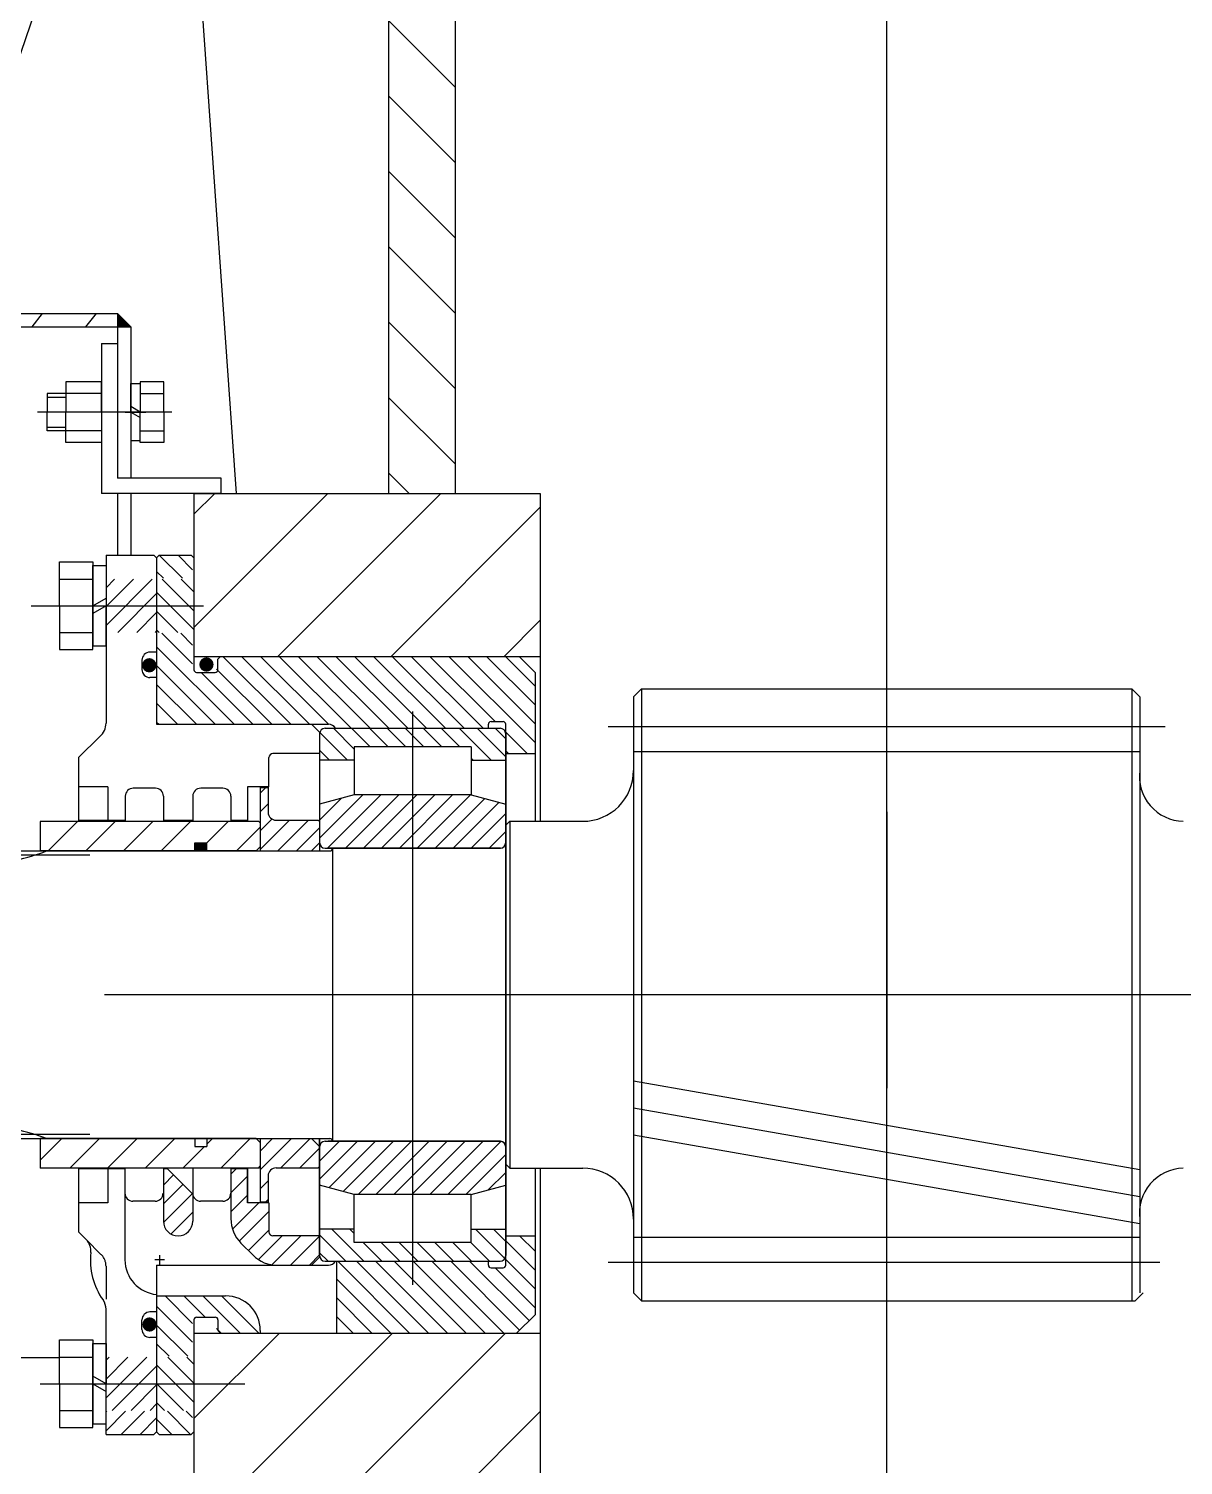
# Model space of a CAD drawing. Header units: millimetres. Extents: x 0 to 12600, y -338 to 8910.
# Drawn here: x 9375 to 9809, y 4650 to 5190 of the extents above; entities that cross this region are included whole.
import ezdxf

# ---------------------------------------------------------------- set-up
doc = ezdxf.new("R2010")
doc.units = ezdxf.units.MM
doc.header["$LTSCALE"] = 300
doc.linetypes.add('F', pattern=[0.75, 0.5, -0.25])
doc.linetypes.add('G', pattern=[2, 1.25, -0.25, 0.25, -0.25])
for name, color, linetype in [('01', 7, 'Continuous'), ('02', 1, 'Continuous'), ('04', 2, 'F'), ('05', 142, 'G')]:
    doc.layers.add(name, color=color, linetype=linetype)
pattern_1 = [(45, (7362.787, 3639.039), (-7.071068, 7.071068), [])]
pattern_2 = [(45, (7361.787, 3639.0386), (-3.535534, 3.535534), [])]
pattern_3 = [(135, (7361.787, 3639.0386), (-3.535534, -3.535534), [])]
pattern_4 = [(45, (-5160.5624, -5505.1087), (-3.5355339, 3.5355339), [])]
pattern_5 = [(135, (-5160.5624, -5505.1087), (-3.5355339, -3.5355339), [])]

# ---------------------------------------------------------------- blocks, each defined once
blk = doc.blocks.new('*U42')
at = {"layer": '01'}
for p, q in [((-15.1, 5), (-15.1, 0)), ((0, 5), (-15.1, 5)), ((-15.1, 0), (0, 0)), ((0, 0), (-2.89, 5)), ((0, 5), (2.89, 0)), ((0, 5), (15.1, 5)), ((15.1, 0), (0, 0)), ((15.1, 5), (15.1, 0))]:
    blk.add_line(p, q, dxfattribs=at)
at = {"layer": '05'}
blk.add_line((0, 7.1), (0, -2.1), dxfattribs=at)
blk = doc.blocks.new('*U109')
at = {"layer": '01'}
for p, q in [((-10.7, 3.6), (-10.7, 0)), ((0, 3.6), (-10.7, 3.6)), ((-10.7, 0), (0, 0)), ((0, 0), (-2.08, 3.6)), ((0, 3.6), (2.08, 0)), ((0, 3.6), (10.7, 3.6)), ((10.7, 0), (0, 0)), ((10.7, 3.6), (10.7, 0))]:
    blk.add_line(p, q, dxfattribs=at)
at = {"layer": '05'}
blk.add_line((0, 5.7), (0, -2.1), dxfattribs=at)
blk = doc.blocks.new('*U108')
at = {"layer": '01'}
for p, q in [((-13.3, 11.39), (0, 11.39)), ((-13.3, 0), (-13.3, 11.39)), ((0, 11.39), (0, 0)), ((-13.3, 7), (0, 7)), ((0, -11.39), (0, 0)), ((-13.3, 0), (-13.3, -11.39)), ((-13.3, -7), (0, -7)), ((-13.3, -11.39), (0, -11.39))]:
    blk.add_line(p, q, dxfattribs=at)
at = {"layer": '05'}
blk.add_line((-14.35, 0), (1.05, 0), dxfattribs=at)
blk = doc.blocks.new('S SDF')
for points in [[(17649.76, 12514.51), (17644.76, 12509.51), (17649.76, 12509.51)], [(18014.76, 12514.51), (18014.76, 12509.51), (18019.76, 12509.51)]]:
    blk.add_hatch(color=256).paths.add_polyline_path(points)
at = {"layer": '02', "linetype": 'Continuous'}
h = blk.add_hatch(dxfattribs=at)
h.set_pattern_fill('ANSI31', color=1, scale=5, angle=6.7532, style=0)
h.set_pattern_definition([(51.7532, (17325.14, 11648.358), (-12.46745, 9.82742), [])])
h.paths.add_polyline_path([(17644.76, 12407.51), (17649.76, 12407.51), (17649.76, 12509.51), (17644.76, 12509.51)])
h.paths.add_polyline_path([(17649.76, 12514.51), (17649.76, 12509.51), (18014.76, 12509.51), (18014.76, 12514.51)])
for p, q in [((17649.76, 12514.51), (17644.76, 12509.51)), ((17649.76, 12122.51), (17649.76, 12514.51)), ((17649.76, 12514.51), (18014.76, 12514.51)), ((18014.76, 12514.51), (18019.76, 12509.51)), ((18014.76, 12514.51), (18014.76, 12452.77)), ((17644.76, 12122.51), (17644.76, 12509.51)), ((17649.76, 12509.51), (17644.76, 12509.51)), ((18014.76, 12509.51), (18019.76, 12509.51)), ((18019.76, 12509.51), (18019.76, 12452.77)), ((18008.76, 12503.21), (18014.76, 12503.21)), ((18008.76, 12503.21), (18008.76, 12446.97)), ((18053.76, 12452.77), (18014.76, 12452.77)), ((18053.76, 12446.97), (18053.76, 12452.77)), ((18053.76, 12446.97), (18008.76, 12446.97)), ((18014.76, 12446.97), (18014.76, 12423.83)), ((18019.76, 12446.97), (18019.76, 12423.83)), ((17649.76, 12407.51), (17644.76, 12407.51)), ((17649.76, 12122.51), (17644.76, 12122.51)), ((17814.08, 12122.51), (17649.76, 12122.51)), ((17992.99, 12122.51), (17862.51, 12122.51))]:
    blk.add_line(p, q)
at = {"layer": '01', "color": 7, "linetype": 'Continuous'}
blk.add_line((17649.76, 12509.51), (18014.76, 12509.51), dxfattribs=at)
at = {"layer": '01'}
for p, q in [((18032.16, 12488.9), (18023.36, 12488.9)), ((18023.36, 12488.9), (18023.36, 12477.51)), ((18032.16, 12477.51), (18032.16, 12488.9)), ((17995.46, 12484.51), (17988.36, 12484.51)), ((17988.36, 12484.51), (17988.36, 12477.51)), ((18023.36, 12484.51), (18032.16, 12484.51)), ((17988.36, 12470.51), (17988.36, 12477.51)), ((18023.36, 12466.12), (18023.36, 12477.51)), ((18032.16, 12477.51), (18032.16, 12466.12)), ((17995.46, 12470.51), (17988.36, 12470.51)), ((18023.36, 12470.51), (18032.16, 12470.51)), ((18032.16, 12466.12), (18023.36, 12466.12))]:
    blk.add_line(p, q, dxfattribs=at)
at = {"layer": '02'}
for p, q in [((17988.36, 12483.11), (17995.46, 12483.11)), ((17988.36, 12471.91), (17995.46, 12471.91))]:
    blk.add_line(p, q, dxfattribs=at)
at = {"layer": '05'}
blk.add_line((18035.23, 12477.51), (17984.81, 12477.51), dxfattribs=at)
at = {"xscale": -1}
blk.add_blockref('*U108', (17995.46, 12477.51), dxfattribs=at)
at = {"xscale": -1, "rotation": 90}
blk.add_blockref('*U109', (18023.36, 12477.51), dxfattribs=at)

msp = doc.modelspace()

# ---------------------------------------------------------------- hatches: boundary and pattern name
at = {"layer": '02', "ltscale": 2}
h = msp.add_hatch(dxfattribs=at)
h.set_pattern_fill('_USER', color=256, scale=20, angle=135, style=0, pattern_type=0)
h.set_pattern_definition([(135, (6059.16, 186.667), (-14.142136, -14.142136), [])])
h.paths.add_polyline_path([(9510.26, 5015.09), (9535.26, 5015.09), (9535.26, 5284.95), (9535.26, 5318.95), (9510.26, 5318.95), (9510.26, 5284.95)])
h.paths.add_polyline_path([(9855.26, 5318.95), (9830.26, 5318.95), (9830.26, 5284.95), (9830.26, 5015.09), (9855.26, 5015.09)])
h = msp.add_hatch(dxfattribs=at)
h.set_pattern_fill('_USER', color=256, scale=30, angle=45, style=0, pattern_type=0)
h.set_pattern_definition([(45, (6059.16, 186.667), (-21.2132, 21.2132), [])])
h.paths.add_polyline_path([(9567.26, 4953.95), (9567.26, 5015.09), (9437.26, 5015.09), (9437.26, 4953.95)])
h.paths.add_polyline_path([(9567.26, 4638.81), (9567.26, 4699.95), (9437.26, 4699.95), (9437.26, 4638.81)])
h.paths.add_polyline_path([(9827.26, 5015.09), (9827.26, 4953.95), (9957.26, 4953.95), (9957.26, 5015.09)])
h.paths.add_polyline_path([(9827.26, 4699.95), (9827.26, 4638.81), (9957.26, 4638.81), (9957.26, 4699.95)])
h = msp.add_hatch(dxfattribs=at)
h.set_pattern_fill('_USER', color=256, scale=5, angle=135, style=0, pattern_type=0)
h.set_pattern_definition(pattern_3)
h.paths.add_polyline_path([(9565.26, 4947.95), (9559.26, 4953.95), (9446.76, 4953.95), (9445.76, 4952.95), (9445.76, 4948.95, -0.414214), (9444.76, 4947.95), (9437.76, 4947.95, -0.414214), (9436.76, 4948.95), (9436.76, 4962.65), (9423.26, 4962.65), (9423.26, 4946.01), (9423.26, 4929), (9423.26, 4928.45), (9487.76, 4928.45, -0.267949), (9490.36, 4926.95), (9547.76, 4926.95), (9547.76, 4928.45, -0.414214), (9548.76, 4929.45), (9553.26, 4929.45, -0.414214), (9554.26, 4928.45), (9554.26, 4917.45), (9565.26, 4917.45)])
h.paths.add_polyline_path([(9436.76, 4990.95), (9435.76, 4991.95), (9424.26, 4991.95), (9423.26, 4990.95), (9423.26, 4983.25), (9436.76, 4983.25)])
h.paths.add_polyline_path([(9508.16, 4956.99), (9530.5, 4956.99), (9530.5, 4943.87), (9508.16, 4943.87)], flags=25)
h = msp.add_hatch(dxfattribs=at)
h.set_pattern_fill('_USER', color=256, scale=5, angle=45, style=0, pattern_type=0)
h.set_pattern_definition(pattern_4)
h.paths.add_polyline_path([(9423.26, 4972.95), (9423.26, 4982.95), (9404.26, 4982.95), (9404.26, 4962.95), (9423.26, 4962.95)])
h = msp.add_hatch(dxfattribs=at)
h.set_pattern_fill('_USER', color=256, scale=5, angle=135, style=0, pattern_type=0)
h.set_pattern_definition(pattern_5)
h.paths.add_polyline_path([(9437.26, 4982.95), (9423.26, 4982.95), (9423.26, 4972.95), (9423.26, 4962.95), (9437.26, 4962.95)])
at = {"layer": '02', "linetype": 'Continuous', "ltscale": 2}
for points in [[(9417.82, 4950.61, 1), (9423.2, 4950.61, 1)], [(9439.26, 4950.9, 1), (9444.65, 4950.9, 1)], [(9417.9, 4703.2, 1), (9423.28, 4703.2, 1)]]:
    msp.add_hatch(color=1, dxfattribs=at).paths.add_polyline_path(points)
at = {"layer": '02', "ltscale": 2}
h = msp.add_hatch(dxfattribs=at)
h.set_pattern_fill('ANSI31', color=256, scale=1.5, angle=90, style=0)
h.set_pattern_definition([(135, (9127.113, 4164.6883), (-3.367596, -3.367596), [])])
h.paths.add_polyline_path([(9497.41, 4919.95), (9541.26, 4919.95), (9541.26, 4914.95), (9554.26, 4914.95), (9554.26, 4924.85, 0.414214), (9552.16, 4926.95), (9486.51, 4926.95, 0.414181), (9484.41, 4924.85), (9484.41, 4914.95), (9497.41, 4914.95)])
h.paths.add_polyline_path([(9541.26, 4733.95), (9497.41, 4733.95), (9497.41, 4738.95), (9484.41, 4738.95), (9484.41, 4729.05, 0.414181), (9486.51, 4726.95), (9552.16, 4726.95, 0.414214), (9554.26, 4729.05), (9554.26, 4738.95), (9541.26, 4738.95)])
at = {"layer": '02', "linetype": 'Continuous', "ltscale": 2}
h = msp.add_hatch(dxfattribs=at)
h.set_pattern_fill('_USER', color=1, scale=5, angle=45, style=0, pattern_type=0)
h.set_pattern_definition([(45, (9374.7284, 4631.399), (-3.53553, 3.53553), [])])
h.paths.add_polyline_path([(9468.11, 4892.45, -0.414214), (9465.11, 4895.45), (9465.11, 4904.7), (9462.11, 4904.7), (9462.11, 4880.95), (9481.41, 4880.95), (9484.41, 4883.95), (9484.41, 4891.95), (9483.91, 4892.45)])
h.paths.add_polyline_path([(9483.91, 4761.95), (9484.41, 4762.45), (9484.41, 4769.95), (9481.41, 4772.95), (9462.11, 4772.95), (9462.11, 4749.2), (9465.11, 4749.2), (9465.11, 4758.95, -0.414214), (9468.11, 4761.95)])
at = {"layer": '02', "ltscale": 2}
h = msp.add_hatch(dxfattribs=at)
h.set_pattern_fill('ANSI31', color=256, scale=1.5, style=0)
h.set_pattern_definition([(45, (9127.113, 4164.6883), (-3.367596, 3.367596), [])])
h.paths.add_polyline_path([(9552.16, 4881.95, 0.414214), (9554.26, 4884.05), (9554.26, 4898.47), (9541.26, 4901.95), (9497.41, 4901.95), (9484.41, 4898.47), (9484.41, 4884.05, 0.414181), (9486.51, 4881.95)])
h.paths.add_polyline_path([(9486.51, 4771.95, 0.414181), (9484.41, 4769.85), (9484.41, 4755.43), (9497.41, 4751.95), (9541.26, 4751.95), (9554.26, 4755.43), (9554.26, 4769.85, 0.414214), (9552.16, 4771.95)])
h = msp.add_hatch(dxfattribs=at)
h.set_pattern_fill('_USER', color=256, scale=10, angle=45, style=0, pattern_type=0)
h.set_pattern_definition(pattern_1)
h.paths.add_polyline_path([(9462.11, 4891.53), (9461.61, 4892.03), (9449.91, 4892.03), (9379.51, 4892.03), (9379.51, 4880.95), (9389.11, 4880.95), (9437.61, 4880.95), (9437.61, 4883.95), (9442.11, 4883.95), (9442.11, 4880.95), (9460.61, 4880.95), (9462.11, 4882.45)])
h.paths.add_polyline_path([(9427.56, 4883.45), (9432.3, 4883.45), (9432.3, 4889.6), (9427.56, 4889.6)], flags=24)
msp.add_hatch(color=256, dxfattribs=at).paths.add_polyline_path([(9442.11, 4880.95), (9442.11, 4883.95), (9437.61, 4883.95), (9437.61, 4880.95)])
h = msp.add_hatch(dxfattribs=at)
h.set_pattern_fill('_USER', color=256, scale=10, angle=45, style=0, pattern_type=0)
h.set_pattern_definition(pattern_1)
h.paths.add_polyline_path([(9438.89, 4769.95), (9437.61, 4769.95), (9437.61, 4772.95), (9379.51, 4772.95), (9379.51, 4761.88), (9431.48, 4761.88)])
h.paths.add_polyline_path([(9462.11, 4771.45), (9460.61, 4772.95), (9442.11, 4772.95), (9442.11, 4769.95), (9438.89, 4769.95), (9431.48, 4761.88), (9461.61, 4761.88), (9462.11, 4762.38)])
h.paths.add_polyline_path([(9438.06, 4768.62), (9442.8, 4768.62), (9442.8, 4774.77), (9438.06, 4774.77)], flags=9)
h = msp.add_hatch(dxfattribs=at)
h.set_pattern_fill('_USER', color=256, scale=5, angle=45, style=0, pattern_type=0)
h.set_pattern_definition(pattern_2)
h.paths.add_polyline_path([(9427.31, 4761.6), (9425.81, 4761.6), (9425.81, 4741.95, 0.41428), (9431.31, 4736.45, 0.41428), (9436.81, 4741.95), (9436.81, 4752.03, -0.006419), (9436.8, 4752.1)])
at = {"layer": '02', "linetype": 'Continuous', "ltscale": 2}
h = msp.add_hatch(dxfattribs=at)
h.set_pattern_fill('_USER', color=1, scale=5, angle=45, style=0, pattern_type=0)
h.set_pattern_definition(pattern_2)
h.paths.add_polyline_path([(9466.91, 4736.45, -0.414214), (9465.41, 4737.95), (9465.41, 4748.9), (9457.41, 4748.9), (9457.41, 4761.6), (9451.11, 4761.6), (9451.11, 4742.93, 0.198912), (9454.92, 4733.74), (9459.45, 4729.21, 0.176388), (9467.51, 4725.45), (9481.46, 4725.45), (9484.41, 4728.4), (9484.41, 4729.05, -0.000056), (9484.41, 4729.05), (9484.41, 4736.45)])
at = {"layer": '02', "ltscale": 2}
h = msp.add_hatch(dxfattribs=at)
h.set_pattern_fill('_USER', color=256, scale=5, angle=135, style=0, pattern_type=0)
h.set_pattern_definition(pattern_3)
h.paths.add_polyline_path([(9558.36, 4699.95), (9565.26, 4706.85), (9565.26, 4736.45), (9554.26, 4736.45), (9554.26, 4725.45, -0.414214), (9553.26, 4724.45), (9548.76, 4724.45, -0.414214), (9547.76, 4725.45), (9547.76, 4726.95), (9490.76, 4726.95), (9490.76, 4699.95)])
h.paths.add_polyline_path([(9436.76, 4704.95, -0.414214), (9437.76, 4705.95), (9444.76, 4705.95, -0.414214), (9445.76, 4704.95), (9445.76, 4700.95), (9446.76, 4699.95), (9462.16, 4699.95), (9462.16, 4700.95, 0.414214), (9449.16, 4713.95), (9423.26, 4713.95), (9423.26, 4707.89), (9423.26, 4691.25), (9436.76, 4691.25)])
h.paths.add_polyline_path([(9435.76, 4661.95), (9436.76, 4662.95), (9436.76, 4670.65), (9423.26, 4670.65), (9423.26, 4662.95), (9424.26, 4661.95)])
h = msp.add_hatch(dxfattribs=at)
h.set_pattern_fill('_USER', color=256, scale=5, angle=45, style=0, pattern_type=0)
h.set_pattern_definition(pattern_4)
h.paths.add_polyline_path([(9423.26, 4680.95), (9423.26, 4670.95), (9404.26, 4670.95), (9404.26, 4690.95), (9423.26, 4690.95)])
h = msp.add_hatch(dxfattribs=at)
h.set_pattern_fill('_USER', color=256, scale=5, angle=135, style=0, pattern_type=0)
h.set_pattern_definition(pattern_5)
h.paths.add_polyline_path([(9437.26, 4670.95), (9423.26, 4670.95), (9423.26, 4680.95), (9423.26, 4690.95), (9437.26, 4690.95)])
h = msp.add_hatch(dxfattribs=at)
h.set_pattern_fill('_USER', color=256, scale=5, angle=45, style=0, pattern_type=0)
h.set_pattern_definition(pattern_2)
h.paths.add_polyline_path([(9404.26, 4670.65), (9404.26, 4665.85), (9404.26, 4661.95), (9422.26, 4661.95), (9423.26, 4662.95), (9423.26, 4670.65)])

# ---------------------------------------------------------------- linework, layer by layer
at = {"ltscale": 2}
for p, q in [((9510.26, 5284.95), (9510.26, 5015.09)), ((9535.26, 5284.95), (9535.26, 5015.09)), ((9437.26, 5015.09), (9567.26, 5015.09)), ((9605.26, 4941.8), (9602.26, 4938.8)), ((9602.26, 4938.8), (9602.26, 4715.11)), ((9605.26, 4941.8), (9605.26, 4712.11)), ((9605.26, 4941.8), (9789.26, 4941.8)), ((9789.26, 4941.8), (9789.26, 4712.11)), ((9789.26, 4941.8), (9792.26, 4938.8)), ((9792.26, 4938.8), (9792.26, 4715.11)), ((9486.51, 4926.95), (9552.16, 4926.95)), ((9541.26, 4919.95), (9497.41, 4919.95)), ((9497.41, 4919.95), (9497.41, 4901.95)), ((9541.26, 4919.95), (9541.26, 4901.95)), ((9497.41, 4914.95), (9484.41, 4914.95)), ((9541.26, 4914.95), (9554.26, 4914.95)), ((9497.41, 4901.95), (9484.41, 4898.47)), ((9541.26, 4901.95), (9497.41, 4901.95)), ((9541.26, 4901.95), (9554.26, 4898.47)), ((9379.51, 4892.03), (9379.51, 4880.93)), ((9555.76, 4892.04), (9583.16, 4892.04)), ((9259.81, 4880.93), (9488.26, 4880.93)), ((9389.11, 4880.95), (9379.51, 4880.95)), ((9486.51, 4881.95), (9552.16, 4881.95)), ((9489.26, 4881.98), (9489.26, 4771.92)), ((9259.81, 4772.98), (9488.26, 4772.98)), ((9379.51, 4772.98), (9379.51, 4772.95)), ((9379.51, 4772.95), (9379.51, 4761.88)), ((9486.51, 4771.95), (9552.16, 4771.95)), ((9496.04, 4771.95), (9552.16, 4771.95)), ((9555.76, 4761.86), (9583.16, 4761.86)), ((9497.41, 4751.95), (9484.41, 4755.43)), ((9497.41, 4733.95), (9497.41, 4751.95)), ((9541.26, 4751.95), (9497.41, 4751.95)), ((9541.26, 4751.95), (9554.26, 4755.43)), ((9541.26, 4733.95), (9541.26, 4751.95)), ((9497.41, 4738.95), (9484.41, 4738.95)), ((9541.26, 4733.95), (9497.41, 4733.95)), ((9541.26, 4738.95), (9554.26, 4738.95)), ((9486.51, 4726.95), (9552.16, 4726.95)), ((9605.26, 4712.11), (9602.26, 4715.11)), ((9793.46, 4715.11), (9790.46, 4712.11)), ((9605.26, 4712.11), (9790.46, 4712.11))]:
    msp.add_line(p, q, dxfattribs=at)
for centre, radius, start, end in [((9486.51, 4924.85), 2.1, 90, 180), ((9552.16, 4924.85), 2.1, 0, 90), ((9583.16, 4911.14), 19.1, 270, 0), ((9808.99, 4908.92), 16.88, 172.4256, 268.5076), ((9486.51, 4884.05), 2.1, 180, 270), ((9488.26, 4881.93), 1, 270, 0), ((9486.51, 4769.85), 2.1, 90, 180), ((9488.26, 4771.98), 1, 0, 90), ((9583.16, 4742.76), 19.1, 0, 90), ((9808.99, 4744.99), 16.88, 91.4924, 187.5744), ((9486.51, 4729.05), 2.1, 180, 270), ((9552.16, 4729.05), 2.1, 270, 0)]:
    msp.add_arc(centre, radius, start, end, dxfattribs=at)
at = {"layer": '01', "color": 7, "linetype": 'Continuous', "ltscale": 2}
for p, q in [((9453.26, 5015.09), (9434.26, 5284.95)), ((9437.26, 5015.09), (9437.26, 4953.95)), ((9567.26, 5015.09), (9567.26, 4892.04)), ((9423.26, 4955.54), (9420.76, 4955.54)), ((9417.76, 4952.54), (9417.76, 4949.01)), ((9437.26, 4953.95), (9567.26, 4953.95)), ((9437.26, 4953.95), (9559.26, 4953.95)), ((9423.26, 4946.01), (9420.76, 4946.01)), ((9438.26, 4947.95), (9445.26, 4947.95)), ((9423.26, 4928.45), (9487.76, 4928.45)), ((9484.41, 4925.5), (9481.41, 4928.5)), ((9547.76, 4926.95), (9547.76, 4928.45)), ((9548.76, 4929.45), (9553.26, 4929.45)), ((9554.26, 4725.45), (9554.26, 4928.45)), ((9401.9, 4923.93), (9393.92, 4915.95)), ((9484.41, 4924.85), (9484.41, 4880.93)), ((9490.36, 4926.95), (9547.76, 4926.95)), ((9493.93, 4926.95), (9547.76, 4926.95)), ((9493.93, 4926.95), (9547.76, 4926.95)), ((9554.26, 4917.45), (9565.26, 4917.45)), ((9404.92, 4905), (9393.92, 4905)), ((9422.81, 4904.45), (9414.51, 4904.45)), ((9448.11, 4904.45), (9439.81, 4904.45)), ((9465.41, 4905), (9457.41, 4905)), ((9449.91, 4892.03), (9379.51, 4892.03)), ((9411.51, 4892.3), (9393.92, 4892.3)), ((9436.81, 4892.3), (9425.81, 4892.3)), ((9461.61, 4892.03), (9449.91, 4892.03)), ((9457.41, 4892.3), (9451.11, 4892.3)), ((9468.11, 4892.45), (9483.91, 4892.45)), ((9554.26, 4894.19), (9554.26, 4764.71)), ((9460.61, 4880.95), (9389.11, 4880.95)), ((9462.11, 4880.95), (9481.41, 4880.95)), ((9481.41, 4880.95), (9484.41, 4883.95)), ((9552.26, 4881.95), (9487.58, 4881.95)), ((9460.61, 4772.95), (9379.51, 4772.95)), ((9462.11, 4772.95), (9481.41, 4772.95)), ((9481.41, 4772.95), (9484.41, 4769.95)), ((9484.41, 4729.05), (9484.41, 4772.98)), ((9552.26, 4771.95), (9487.58, 4771.95)), ((9552.26, 4771.95), (9497.11, 4771.95)), ((9461.61, 4761.88), (9379.51, 4761.88)), ((9411.38, 4761.6), (9393.92, 4761.6)), ((9427.31, 4761.6), (9425.81, 4761.6)), ((9457.42, 4761.6), (9451.07, 4761.6)), ((9468.11, 4761.95), (9483.91, 4761.95)), ((9567.26, 4761.86), (9567.26, 4638.81)), ((9404.92, 4748.9), (9393.92, 4748.9)), ((9422.67, 4749.45), (9414.38, 4749.45)), ((9448.07, 4749.45), (9439.78, 4749.45)), ((9465.36, 4748.9), (9457.42, 4748.9)), ((9396.82, 4735.05), (9393.92, 4737.95)), ((9554.26, 4736.45), (9565.26, 4736.45)), ((9423.26, 4725.45), (9487.76, 4725.45)), ((9484.41, 4728.4), (9481.41, 4725.4)), ((9490.76, 4726.95), (9547.76, 4726.95)), ((9493.93, 4726.95), (9547.76, 4726.95)), ((9493.93, 4726.95), (9547.76, 4726.95)), ((9547.76, 4725.45), (9547.76, 4726.95)), ((9548.76, 4724.45), (9553.26, 4724.45)), ((9423.26, 4713.95), (9449.16, 4713.95)), ((9423.26, 4707.89), (9420.76, 4707.89)), ((9417.76, 4701.36), (9417.76, 4704.89)), ((9438.26, 4705.95), (9445.26, 4705.95)), ((9423.26, 4698.36), (9420.76, 4698.36)), ((9437.26, 4699.95), (9567.26, 4699.95)), ((9437.26, 4699.95), (9558.36, 4699.95)), ((9437.26, 4699.95), (9437.26, 4638.81))]:
    msp.add_line(p, q, dxfattribs=at)
at = {"layer": '01', "ltscale": 2}
for p, q in [((9386.76, 4989.43), (9399.26, 4989.43)), ((9386.76, 4972.95), (9386.76, 4989.43)), ((9399.26, 4989.43), (9399.26, 4972.95)), ((9404.26, 4991.95), (9422.26, 4991.95)), ((9404.26, 4991.95), (9404.26, 4928.87)), ((9423.26, 4990.95), (9422.26, 4991.95)), ((9423.26, 4990.95), (9424.26, 4991.95)), ((9423.26, 4990.95), (9423.26, 4982.95)), ((9423.26, 4990.95), (9423.26, 4972.95)), ((9424.26, 4991.95), (9436.26, 4991.95)), ((9436.26, 4991.95), (9437.26, 4990.95)), ((9437.26, 4990.95), (9437.26, 4982.95)), ((9386.76, 4982.95), (9399.26, 4982.95)), ((9386.76, 4972.95), (9386.76, 4956.48)), ((9399.26, 4956.48), (9399.26, 4972.95)), ((9423.26, 4972.95), (9423.26, 4946.01)), ((9386.76, 4962.95), (9399.26, 4962.95)), ((9423.26, 4962.95), (9423.26, 4928.45)), ((9437.26, 4962.95), (9437.26, 4948.95)), ((9386.76, 4956.48), (9399.26, 4956.48)), ((9446.26, 4952.95), (9447.26, 4953.95)), ((9446.26, 4948.95), (9446.26, 4952.95)), ((9565.26, 4947.95), (9559.26, 4953.95)), ((9423.26, 4946.01), (9423.26, 4929)), ((9565.26, 4947.95), (9565.26, 4892.04)), ((9484.41, 4925.5), (9484.41, 4880.93)), ((9554.26, 4924.85), (9554.26, 4884.05)), ((9484.41, 4917.45), (9466.91, 4917.45)), ((9393.92, 4915.95), (9393.92, 4892.03)), ((9465.41, 4905), (9465.41, 4915.95)), ((9404.92, 4905), (9404.92, 4892.3)), ((9411.51, 4901.45), (9411.51, 4892.03)), ((9425.81, 4901.45), (9425.81, 4892.3)), ((9436.81, 4901.45), (9436.81, 4892.3)), ((9451.11, 4901.45), (9451.11, 4892.03)), ((9457.41, 4905), (9457.41, 4892.03)), ((9462.11, 4904.7), (9462.11, 4880.93)), ((9462.11, 4904.7), (9465.11, 4904.7)), ((9465.11, 4904.7), (9465.11, 4895.45)), ((9462.11, 4891.53), (9461.61, 4892.03)), ((9484.41, 4891.95), (9483.91, 4892.45)), ((9484.41, 4891.95), (9484.41, 4880.93)), ((9555.76, 4892.04), (9554.26, 4890.54)), ((9554.26, 4890.54), (9554.26, 4763.36)), ((9555.76, 4892.04), (9555.76, 4761.86)), ((9437.61, 4883.95), (9442.11, 4883.95)), ((9437.61, 4880.95), (9437.61, 4883.95)), ((9442.11, 4880.93), (9442.11, 4883.95)), ((9462.11, 4882.45), (9460.61, 4880.95)), ((9437.61, 4772.95), (9437.61, 4769.95)), ((9442.11, 4772.98), (9442.11, 4769.95)), ((9462.11, 4771.45), (9460.61, 4772.95)), ((9462.11, 4772.98), (9462.11, 4749.2)), ((9484.41, 4772.98), (9484.41, 4728.4)), ((9484.41, 4772.98), (9484.41, 4762.45)), ((9437.61, 4769.95), (9442.11, 4769.95)), ((9554.26, 4769.85), (9554.26, 4729.05)), ((9393.92, 4761.88), (9393.92, 4737.95)), ((9404.92, 4761.6), (9404.92, 4748.9)), ((9411.38, 4761.88), (9411.38, 4752.45)), ((9425.81, 4761.88), (9425.81, 4741.95)), ((9427.31, 4761.6), (9436.81, 4752.09)), ((9436.81, 4761.88), (9436.81, 4741.95)), ((9451.11, 4761.88), (9451.11, 4742.93)), ((9457.41, 4748.9), (9457.41, 4761.88)), ((9457.41, 4761.88), (9457.41, 4748.9)), ((9461.61, 4761.88), (9462.11, 4762.38)), ((9484.41, 4762.45), (9483.91, 4761.95)), ((9555.76, 4761.86), (9554.26, 4763.36)), ((9565.26, 4761.86), (9565.26, 4706.85)), ((9465.11, 4758.95), (9465.11, 4749.2)), ((9411.38, 4752.45), (9411.38, 4727.04)), ((9462.11, 4749.2), (9465.11, 4749.2)), ((9465.41, 4748.9), (9465.41, 4737.95)), ((9431.31, 4736.45), (9431.31, 4736.45)), ((9484.41, 4736.45), (9466.91, 4736.45)), ((9459.45, 4729.21), (9454.92, 4733.74)), ((9423.26, 4725.45), (9423.26, 4690.95)), ((9423.26, 4724.9), (9423.26, 4707.89)), ((9490.76, 4726.95), (9490.76, 4699.95)), ((9404.26, 4661.95), (9404.26, 4708.92)), ((9423.26, 4707.89), (9423.26, 4690.95)), ((9437.26, 4704.95), (9437.26, 4690.95)), ((9446.26, 4704.95), (9446.26, 4700.95)), ((9558.36, 4699.95), (9565.26, 4706.85)), ((9386.76, 4697.43), (9399.26, 4697.43)), ((9386.76, 4680.95), (9386.76, 4697.43)), ((9399.26, 4697.43), (9399.26, 4680.95)), ((9446.26, 4700.95), (9447.26, 4699.95)), ((9462.16, 4700.95), (9462.16, 4699.95)), ((9386.76, 4690.95), (9399.26, 4690.95)), ((9423.26, 4690.95), (9423.26, 4662.95)), ((9386.76, 4680.95), (9386.76, 4664.48)), ((9399.26, 4664.48), (9399.26, 4680.95)), ((9386.76, 4670.95), (9399.26, 4670.95)), ((9423.26, 4670.95), (9423.26, 4662.95)), ((9437.26, 4670.95), (9437.26, 4662.95)), ((9386.76, 4664.48), (9399.26, 4664.48)), ((9404.26, 4661.95), (9422.26, 4661.95)), ((9423.26, 4662.95), (9422.26, 4661.95)), ((9424.26, 4661.95), (9423.26, 4662.95)), ((9424.26, 4661.95), (9436.26, 4661.95)), ((9436.26, 4661.95), (9437.26, 4662.95))]:
    msp.add_line(p, q, dxfattribs=at)
at = {"layer": '01', "color": 7, "linetype": 'Continuous', "ltscale": 2}
for centre, radius, start, end in [((9420.76, 4952.54), 3, 90, 180), ((9420.76, 4949.01), 3, 180, 270), ((9548.76, 4928.45), 1, 90, 180), ((9553.26, 4928.45), 1, 0, 90), ((9552.16, 4884.05), 2.1, 270, 0), ((9552.26, 4883.95), 2, 270, 0), ((9552.16, 4769.85), 2.1, 0, 90), ((9552.26, 4769.95), 2, 0, 90), ((9552.26, 4769.95), 2, 0, 90), ((9548.76, 4725.45), 1, 180, 270), ((9553.26, 4725.45), 1, 270, 0), ((9420.76, 4704.89), 3, 90, 180), ((9420.76, 4701.36), 3, 180, 270)]:
    msp.add_arc(centre, radius, start, end, dxfattribs=at)
at = {"layer": '01', "ltscale": 2}
for centre, radius, start, end in [((9438.26, 4948.95), 1, 180, 270), ((9445.26, 4948.95), 1, 270, 0), ((9397.91, 4928.87), 6.35, 308.9511, 0), ((9487.76, 4925.45), 3, 30, 90), ((9466.91, 4915.95), 1.5, 90, 180), ((9414.51, 4901.45), 3, 90, 180), ((9422.81, 4901.45), 3, 0, 90), ((9439.81, 4901.45), 3, 90, 180), ((9448.11, 4901.45), 3, 0, 90), ((9468.11, 4895.45), 3, 180, 270), ((9468.11, 4758.95), 3, 90, 180), ((9414.38, 4752.45), 3, 180, 270), ((9422.67, 4752.45), 3, 270, 0), ((9439.78, 4752.45), 3, 180, 270), ((9448.07, 4752.45), 3, 270, 0), ((9431.31, 4741.95), 5.5, 180, 270), ((9431.31, 4741.95), 5.5, 270, 0), ((9464.11, 4742.93), 13, 180, 225), ((9392.57, 4730.82), 6, 353.8678, 45), ((9466.91, 4737.95), 1.5, 180, 270), ((9424.38, 4727.4), 26, 173.8678, 215.2734), ((9468.64, 4738.4), 13, 225, 270), ((9424.38, 4727.4), 13, 180, 265.0355), ((9487.76, 4728.45), 3, 270, 330), ((9398.26, 4708.92), 6, 0, 35.2734), ((9449.16, 4700.95), 13, 0, 90), ((9438.26, 4704.95), 1, 90, 180), ((9445.26, 4704.95), 1, 0, 90)]:
    msp.add_arc(centre, radius, start, end, dxfattribs=at)
at = {"layer": '02', "ltscale": 2}
msp.add_line((9337.07, 5077.63), (9954.03, 6878.41), dxfattribs=at)
at = {"layer": '02', "color": 1, "linetype": 'Continuous', "ltscale": 2}
for p, q in [((9792.26, 4761.26), (9602.26, 4794.52)), ((9792.26, 4751.11), (9602.26, 4784.37)), ((9792.26, 4740.96), (9602.26, 4774.22))]:
    msp.add_line(p, q, dxfattribs=at)
at = {"layer": '04', "color": 2, "linetype": 'F', "ltscale": 2}
for p, q in [((9792.26, 4918.07), (9602.26, 4918.07)), ((9402.35, 4729.52), (9396.82, 4735.05)), ((9792.26, 4735.83), (9602.26, 4735.83)), ((9404.26, 4725.03), (9404.26, 4712.65))]:
    msp.add_line(p, q, dxfattribs=at)
for centre, radius, start, end in [((9358.81, 4938.52), 62.04, 270.0004, 291.8205), ((9358.81, 4715.38), 62.04, 68.1795, 89.9996), ((9397.91, 4725.03), 6.35, 0, 45)]:
    msp.add_arc(centre, radius, start, end, dxfattribs=at)
at = {"layer": '05', "ltscale": 2}
for p, q in [((9697.26, 4799.59), (9697.26, 5963.36)), ((9376.19, 4972.95), (9440.87, 4972.95)), ((9519.33, 4933.22), (9519.33, 4718.12)), ((9379.49, 4680.95), (9456.4, 4680.95))]:
    msp.add_line(p, q, dxfattribs=at)
at = {"layer": '05', "color": 142, "linetype": 'G', "ltscale": 2}
msp.add_line((9697.26, 4175.59), (9697.26, 5424.23), dxfattribs=at)
at = {"layer": '05', "color": 4, "linetype": 'G', "ltscale": 2}
for p, q in [((9801.79, 4927.47), (9592.69, 4927.47)), ((9697.26, 4895.58), (9697.26, 4791.91)), ((9398.2, 4879.34), (9252.09, 4879.34)), ((10153.73, 4826.95), (7307.28, 4826.95)), ((9398.2, 4774.56), (9252.09, 4774.56)), ((9424.38, 4729.17), (9424.38, 4725.63)), ((9426.15, 4727.4), (9422.61, 4727.4)), ((9799.79, 4726.43), (9592.69, 4726.43))]:
    msp.add_line(p, q, dxfattribs=at)

# ---------------------------------------------------------------- block references
at = {"layer": '01', "color": 7, "linetype": 'Continuous', "ltscale": 2}
msp.add_blockref('S SDF', (-8606.23, -7431.88), dxfattribs=at)
at = {"layer": '02', "ltscale": 2, "rotation": 90}
msp.add_blockref('*U42', (9404.26, 4972.95), dxfattribs=at)
at = {"layer": '02', "ltscale": 2, "xscale": -1, "rotation": 90}
msp.add_blockref('*U42', (9404.26, 4680.95), dxfattribs=at)

doc.saveas('drawing.dxf')
